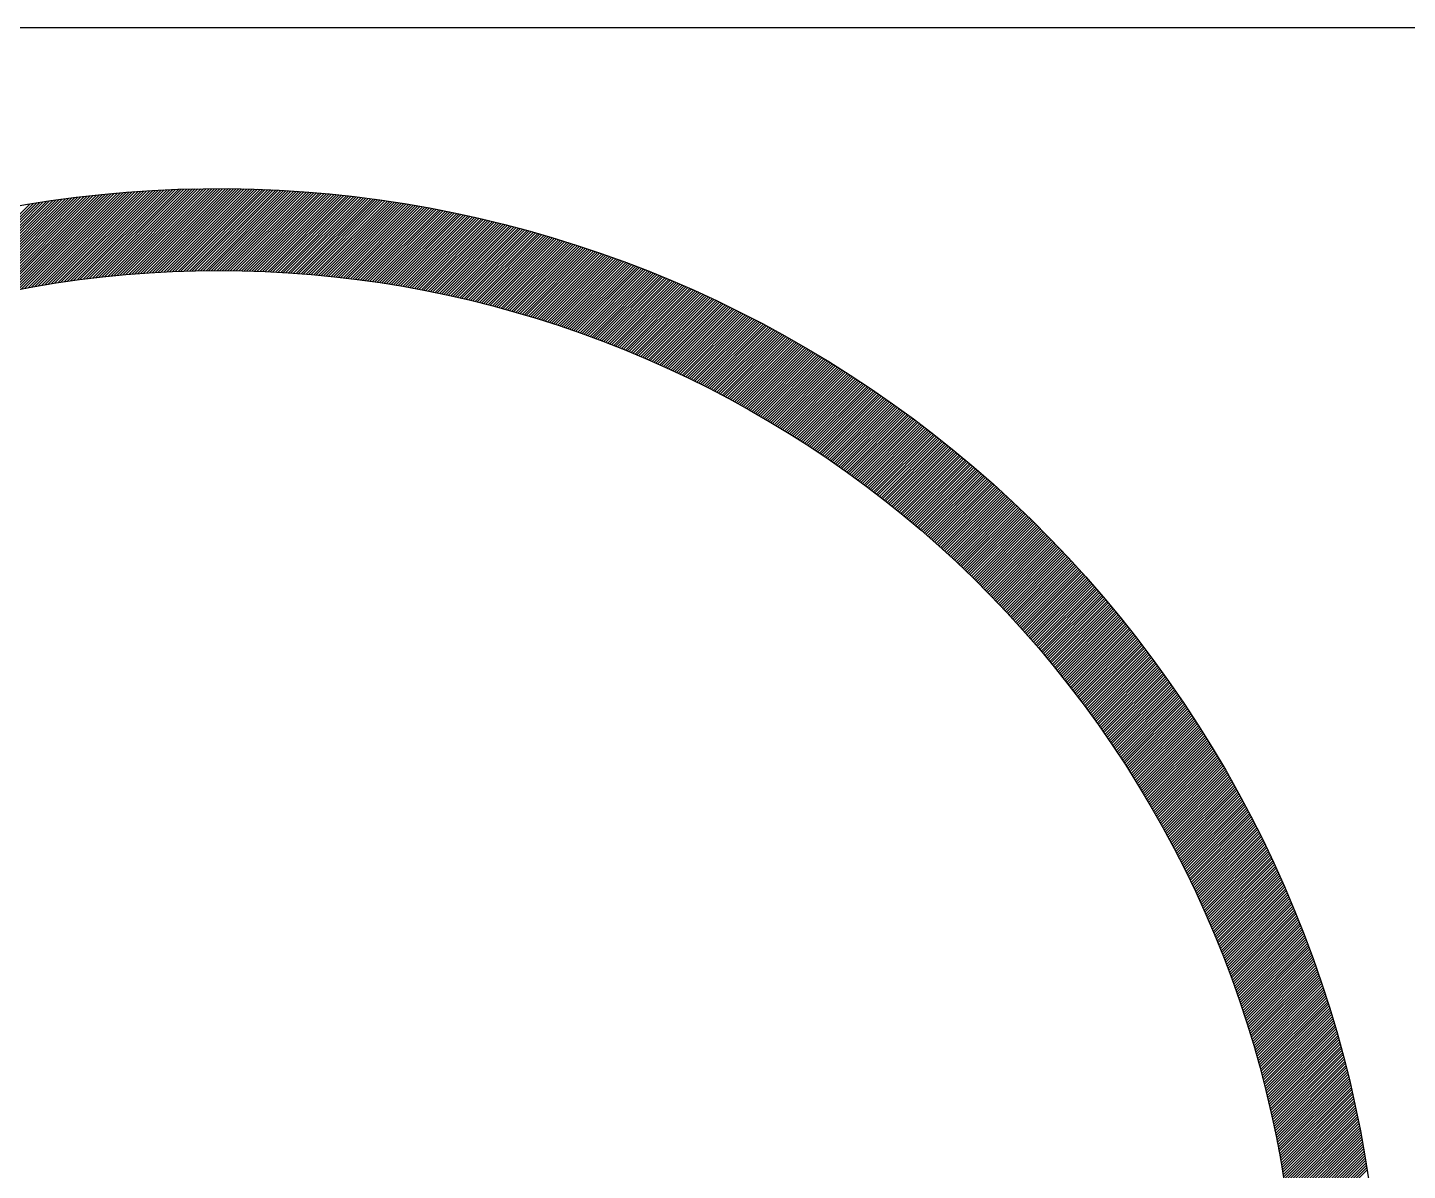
# Model space of a CAD drawing. Header units: inches. Extents: x 112 to 4169, y -2569 to 841.
# Drawn here: x 4139.85 to 4153.93, y 123.99 to 135.65 of the extents above; entities that cross this region are included whole.
import ezdxf

# ---------------------------------------------------------------- set-up
doc = ezdxf.new("R2010")
doc.units = ezdxf.units.IN
doc.header["$MEASUREMENT"] = 0
doc.layers.add('ONDOCS', color=7, linetype='Continuous', lineweight=0)
doc.layers.add('TEG BORDER', color=7, linetype='Continuous')

# ---------------------------------------------------------------- blocks, each defined once
blk = doc.blocks.new('240 BORDER A2')
at = {"layer": 'ONDOCS', "color": 7, "linetype": 'Continuous', "lineweight": -3, "ltscale": 100}
for p, q in [((579.1311, 59.6808), (579.6057, 60.1554)), ((579.1476, 59.6832), (579.6207, 60.1562)), ((579.1641, 59.6855), (579.6356, 60.157)), ((579.1805, 59.6877), (579.6504, 60.1577)), ((579.1969, 59.69), (579.6652, 60.1583)), ((579.2131, 59.6921), (579.68, 60.159)), ((579.2294, 59.6942), (579.6948, 60.1596)), ((579.2456, 59.6962), (579.7095, 60.1601)), ((579.2617, 59.6982), (579.7241, 60.1607)), ((579.2778, 59.7002), (579.7387, 60.1611)), ((579.2938, 59.702), (579.7533, 60.1616)), ((579.3097, 59.7039), (579.7679, 60.162)), ((579.3257, 59.7056), (579.7824, 60.1624)), ((579.3415, 59.7073), (579.7969, 60.1627)), ((579.3573, 59.709), (579.8113, 60.163)), ((579.3731, 59.7106), (579.8258, 60.1633)), ((579.3888, 59.7122), (579.8401, 60.1635)), ((579.4045, 59.7137), (579.8545, 60.1637)), ((579.4201, 59.7152), (579.8688, 60.1639)), ((579.4356, 59.7166), (579.8831, 60.164)), ((579.4512, 59.718), (579.8973, 60.1641)), ((579.4666, 59.7193), (579.9115, 60.1642)), ((579.4821, 59.7206), (579.9257, 60.1642)), ((579.4974, 59.7218), (579.9398, 60.1642)), ((579.5128, 59.723), (579.9539, 60.1642)), ((579.528, 59.7242), (579.968, 60.1641)), ((579.5433, 59.7253), (579.982, 60.164)), ((579.5585, 59.7263), (579.9961, 60.1639)), ((579.5736, 59.7273), (580.01, 60.1637)), ((579.5887, 59.7283), (580.024, 60.1635)), ((579.6038, 59.7292), (580.0379, 60.1633)), ((579.6188, 59.7301), (580.0518, 60.163)), ((579.6338, 59.7309), (580.0656, 60.1627)), ((579.6487, 59.7317), (580.0794, 60.1624)), ((579.6636, 59.7324), (580.0932, 60.1621)), ((579.6785, 59.7331), (580.107, 60.1617)), ((579.6933, 59.7338), (580.1207, 60.1613)), ((579.708, 59.7344), (580.1344, 60.1608)), ((579.7227, 59.735), (580.1481, 60.1604)), ((579.7374, 59.7356), (580.1617, 60.1599)), ((579.7521, 59.7361), (580.1753, 60.1593)), ((579.7667, 59.7365), (580.1889, 60.1588)), ((579.7813, 59.737), (580.2025, 60.1582)), ((579.7958, 59.7373), (580.216, 60.1575)), ((579.8103, 59.7377), (580.2295, 60.1569)), ((579.8247, 59.738), (580.2429, 60.1562)), ((579.8391, 59.7383), (580.2564, 60.1555)), ((578.3921, 59.5216), (578.9552, 60.0847)), ((578.4119, 59.5272), (578.9721, 60.0874)), ((578.4316, 59.5328), (578.9889, 60.0901)), ((578.4511, 59.5382), (579.0057, 60.0928)), ((578.4706, 59.5435), (579.0224, 60.0953)), ((578.49, 59.5488), (579.0391, 60.0978)), ((578.5092, 59.5539), (579.0557, 60.1003)), ((578.5284, 59.5589), (579.0722, 60.1027)), ((578.5475, 59.5638), (579.0887, 60.105)), ((578.5664, 59.5687), (579.1051, 60.1073)), ((578.5853, 59.5734), (579.1215, 60.1096)), ((578.6041, 59.578), (579.1378, 60.1118)), ((578.6228, 59.5826), (579.1541, 60.1139)), ((578.6414, 59.587), (579.1704, 60.116)), ((578.6599, 59.5914), (579.1865, 60.118)), ((578.6783, 59.5957), (579.2027, 60.12)), ((578.6967, 59.5999), (579.2187, 60.122)), ((578.715, 59.604), (579.2348, 60.1238)), ((578.7331, 59.6081), (579.2507, 60.1257)), ((578.7512, 59.612), (579.2667, 60.1275)), ((578.7693, 59.6159), (579.2825, 60.1292)), ((578.7872, 59.6197), (579.2984, 60.1309)), ((578.8051, 59.6234), (579.3142, 60.1325)), ((578.8228, 59.6271), (579.3299, 60.1341)), ((578.8406, 59.6306), (579.3456, 60.1357)), ((578.8582, 59.6341), (579.3613, 60.1372)), ((578.8758, 59.6376), (579.3769, 60.1387)), ((578.8932, 59.6409), (579.3924, 60.1401)), ((578.9107, 59.6442), (579.4079, 60.1414)), ((578.928, 59.6474), (579.4234, 60.1428)), ((578.9453, 59.6505), (579.4388, 60.1441)), ((578.9625, 59.6536), (579.4542, 60.1453)), ((578.9797, 59.6566), (579.4695, 60.1465)), ((578.9967, 59.6596), (579.4848, 60.1477)), ((579.0138, 59.6624), (579.5001, 60.1488)), ((579.0307, 59.6652), (579.5153, 60.1498)), ((579.0476, 59.668), (579.5305, 60.1509)), ((579.0644, 59.6707), (579.5456, 60.1519)), ((579.0812, 59.6733), (579.5607, 60.1528)), ((579.0979, 59.6758), (579.5758, 60.1537)), ((579.1145, 59.6783), (579.5908, 60.1546)), ((579.8535, 59.7385), (580.2698, 60.1548)), ((579.8678, 59.7387), (580.2832, 60.154)), ((579.8821, 59.7388), (580.2965, 60.1532)), ((579.8964, 59.739), (580.3098, 60.1524)), ((579.9106, 59.7391), (580.3231, 60.1515)), ((579.9248, 59.7391), (580.3364, 60.1507)), ((579.939, 59.7391), (580.3496, 60.1498)), ((579.9531, 59.7391), (580.3628, 60.1488)), ((579.9672, 59.739), (580.376, 60.1479)), ((579.9812, 59.7389), (580.3892, 60.1469)), ((579.9952, 59.7388), (580.4023, 60.1459)), ((580.0092, 59.7386), (580.4154, 60.1448)), ((580.0232, 59.7384), (580.4285, 60.1438)), ((580.0371, 59.7382), (580.4415, 60.1427)), ((580.051, 59.7379), (580.4546, 60.1416)), ((580.0648, 59.7377), (580.4676, 60.1404)), ((580.0786, 59.7373), (580.4805, 60.1392)), ((580.0924, 59.737), (580.4935, 60.1381)), ((580.1061, 59.7366), (580.5064, 60.1368)), ((580.1198, 59.7361), (580.5193, 60.1356)), ((580.1335, 59.7357), (580.5322, 60.1343)), ((580.1472, 59.7352), (580.545, 60.133)), ((580.1608, 59.7346), (580.5578, 60.1317)), ((580.1744, 59.7341), (580.5706, 60.1303)), ((580.1879, 59.7335), (580.5834, 60.129)), ((580.2014, 59.7329), (580.5961, 60.1276)), ((580.2149, 59.7322), (580.6089, 60.1262)), ((580.2284, 59.7315), (580.6216, 60.1247)), ((580.2418, 59.7308), (580.6342, 60.1232)), ((580.2552, 59.73), (580.6469, 60.1217)), ((580.2685, 59.7293), (580.6595, 60.1202)), ((580.2819, 59.7285), (580.6721, 60.1187)), ((580.2952, 59.7276), (580.6847, 60.1171)), ((580.3085, 59.7268), (580.6972, 60.1155)), ((580.3217, 59.7259), (580.7097, 60.1139)), ((580.3349, 59.7249), (580.7223, 60.1123)), ((580.3481, 59.724), (580.7347, 60.1106)), ((580.3613, 59.723), (580.7472, 60.1089)), ((580.3744, 59.722), (580.7596, 60.1072)), ((580.3875, 59.7209), (580.772, 60.1055)), ((580.4006, 59.7199), (580.7844, 60.1037)), ((580.4136, 59.7188), (580.7968, 60.102)), ((580.4266, 59.7176), (580.8091, 60.1002)), ((580.4396, 59.7165), (580.8215, 60.0983)), ((580.4526, 59.7153), (580.8337, 60.0965)), ((580.4655, 59.7141), (580.846, 60.0946)), ((580.4784, 59.7128), (580.8583, 60.0927)), ((580.4913, 59.7116), (580.8705, 60.0908)), ((580.5041, 59.7103), (580.8827, 60.0889)), ((580.5169, 59.709), (580.8949, 60.0869)), ((580.5297, 59.7076), (580.9071, 60.0849)), ((580.5425, 59.7062), (580.9192, 60.0829)), ((580.5552, 59.7048), (580.9313, 60.0809)), ((580.5679, 59.7034), (580.9434, 60.0789)), ((580.5806, 59.7019), (580.9555, 60.0768)), ((580.5933, 59.7005), (580.9676, 60.0747)), ((580.6059, 59.699), (580.9796, 60.0726)), ((580.6185, 59.6974), (580.9916, 60.0705)), ((580.6311, 59.6959), (581.0036, 60.0683)), ((580.6437, 59.6943), (581.0156, 60.0662)), ((580.6562, 59.6927), (581.0275, 60.064)), ((580.6687, 59.691), (581.0394, 60.0618)), ((580.6812, 59.6894), (581.0513, 60.0595)), ((580.6936, 59.6877), (581.0632, 60.0573)), ((580.7061, 59.686), (581.0751, 60.055)), ((580.7185, 59.6842), (581.0869, 60.0527)), ((580.7309, 59.6825), (581.0988, 60.0504)), ((580.7432, 59.6807), (581.1106, 60.048)), ((580.7556, 59.6789), (581.1224, 60.0457)), ((580.7679, 59.677), (581.1341, 60.0433)), ((580.7801, 59.6752), (581.1459, 60.0409)), ((580.7924, 59.6733), (581.1576, 60.0385)), ((580.8046, 59.6714), (581.1693, 60.036)), ((580.8168, 59.6695), (581.181, 60.0336)), ((580.829, 59.6675), (581.1926, 60.0311)), ((580.8412, 59.6655), (581.2043, 60.0286)), ((580.8533, 59.6635), (581.2159, 60.0261)), ((580.8655, 59.6615), (581.2275, 60.0236)), ((580.8775, 59.6594), (581.2391, 60.021)), ((580.8896, 59.6574), (581.2507, 60.0184)), ((580.9017, 59.6553), (581.2622, 60.0158)), ((580.9137, 59.6532), (581.2737, 60.0132)), ((580.9257, 59.651), (581.2852, 60.0106)), ((580.9377, 59.6489), (581.2967, 60.0079)), ((580.9496, 59.6467), (581.3082, 60.0052)), ((580.9615, 59.6445), (581.3196, 60.0026)), ((580.9735, 59.6422), (581.3311, 59.9998)), ((580.9853, 59.64), (581.3425, 59.9971)), ((580.9972, 59.6377), (581.3539, 59.9944)), ((581.0091, 59.6354), (581.3653, 59.9916)), ((581.0209, 59.6331), (581.3766, 59.9888)), ((581.0327, 59.6307), (581.3879, 59.986)), ((581.0444, 59.6284), (581.3993, 59.9832)), ((581.0562, 59.626), (581.4106, 59.9803)), ((581.0679, 59.6236), (581.4218, 59.9775)), ((581.0796, 59.6211), (581.4331, 59.9746)), ((581.0913, 59.6187), (581.4444, 59.9717)), ((581.103, 59.6162), (581.4556, 59.9688)), ((581.1146, 59.6137), (581.4668, 59.9658)), ((581.1263, 59.6112), (581.478, 59.9629)), ((581.1379, 59.6087), (581.4891, 59.9599)), ((581.1495, 59.6061), (581.5003, 59.9569)), ((581.161, 59.6035), (581.5114, 59.9539)), ((581.1726, 59.6009), (581.5225, 59.9509)), ((581.1841, 59.5983), (581.5336, 59.9479)), ((581.1956, 59.5956), (581.5447, 59.9448)), ((581.2071, 59.593), (581.5558, 59.9417)), ((581.2185, 59.5903), (581.5668, 59.9386)), ((581.23, 59.5876), (581.5779, 59.9355)), ((581.2414, 59.5849), (581.5889, 59.9324)), ((581.2528, 59.5821), (581.5999, 59.9292)), ((581.2641, 59.5794), (581.6108, 59.9261)), ((581.2755, 59.5766), (581.6218, 59.9229)), ((581.2868, 59.5738), (581.6327, 59.9197)), ((581.2982, 59.5709), (581.6437, 59.9165)), ((581.3094, 59.5681), (581.6546, 59.9132)), ((581.3207, 59.5652), (581.6655, 59.91)), ((581.332, 59.5623), (581.6763, 59.9067)), ((581.3432, 59.5594), (581.6872, 59.9034)), ((581.3544, 59.5565), (581.698, 59.9001)), ((581.3656, 59.5536), (581.7088, 59.8968)), ((581.3768, 59.5506), (581.7197, 59.8934)), ((581.388, 59.5476), (581.7304, 59.8901)), ((581.3991, 59.5446), (581.7412, 59.8867)), ((581.4102, 59.5416), (581.752, 59.8833)), ((581.4213, 59.5385), (581.7627, 59.8799)), ((581.4324, 59.5355), (581.7734, 59.8765)), ((581.4435, 59.5324), (581.7841, 59.8731)), ((581.4545, 59.5293), (581.7948, 59.8696)), ((581.4655, 59.5262), (581.8055, 59.8661)), ((581.4765, 59.523), (581.8161, 59.8626)), ((581.4875, 59.5199), (581.8268, 59.8591)), ((581.4985, 59.5167), (581.8374, 59.8556)), ((581.5094, 59.5135), (581.848, 59.8521)), ((581.5204, 59.5103), (581.8586, 59.8485)), ((581.5313, 59.5071), (581.8691, 59.8449)), ((581.5422, 59.5038), (581.8797, 59.8414)), ((581.553, 59.5005), (581.8902, 59.8378)), ((581.5639, 59.4973), (581.9008, 59.8341)), ((581.5747, 59.4939), (581.9113, 59.8305)), ((581.5855, 59.4906), (581.9218, 59.8268)), ((581.5963, 59.4873), (581.9322, 59.8232)), ((581.6071, 59.4839), (581.9427, 59.8195)), ((581.6179, 59.4805), (581.9531, 59.8158)), ((581.6286, 59.4771), (581.9636, 59.8121)), ((581.6393, 59.4737), (581.974, 59.8084)), ((581.6501, 59.4703), (581.9844, 59.8046)), ((581.6607, 59.4668), (581.9947, 59.8008)), ((581.6714, 59.4634), (582.0051, 59.7971)), ((581.6821, 59.4599), (582.0155, 59.7933)), ((581.6927, 59.4564), (582.0258, 59.7895)), ((581.7033, 59.4529), (582.0361, 59.7856)), ((581.7139, 59.4493), (582.0464, 59.7818)), ((581.7245, 59.4458), (582.0567, 59.7779)), ((581.7351, 59.4422), (582.067, 59.7741)), ((581.7456, 59.4386), (582.0772, 59.7702)), ((581.7562, 59.435), (582.0875, 59.7663)), ((581.7667, 59.4314), (582.0977, 59.7624)), ((581.7772, 59.4277), (582.1079, 59.7584)), ((581.7877, 59.424), (582.1181, 59.7545)), ((581.7981, 59.4204), (582.1283, 59.7505)), ((581.8086, 59.4167), (582.1384, 59.7465)), ((581.819, 59.413), (582.1486, 59.7425)), ((581.8294, 59.4092), (582.1587, 59.7385)), ((581.8398, 59.4055), (582.1688, 59.7345)), ((581.8502, 59.4017), (582.1789, 59.7305)), ((581.8605, 59.3979), (582.189, 59.7264)), ((581.8709, 59.3941), (582.1991, 59.7223)), ((581.8812, 59.3903), (582.2091, 59.7182)), ((581.8915, 59.3865), (582.2192, 59.7141)), ((581.9018, 59.3826), (582.2292, 59.71)), ((581.9121, 59.3788), (582.2392, 59.7059)), ((581.9223, 59.3749), (582.2492, 59.7017)), ((581.9326, 59.371), (582.2592, 59.6976)), ((581.9428, 59.3671), (582.2692, 59.6934)), ((581.953, 59.3631), (582.2791, 59.6892)), ((581.9632, 59.3592), (582.289, 59.685)), ((581.9734, 59.3552), (582.299, 59.6808)), ((581.9835, 59.3512), (582.3089, 59.6766)), ((581.9937, 59.3472), (582.3188, 59.6723)), ((582.0038, 59.3432), (582.3287, 59.6681)), ((582.0139, 59.3392), (582.3385, 59.6638)), ((582.024, 59.3351), (582.3484, 59.6595)), ((582.0341, 59.3311), (582.3582, 59.6552)), ((582.0442, 59.327), (582.368, 59.6509)), ((582.0542, 59.3229), (582.3778, 59.6465)), ((582.0642, 59.3188), (582.3876, 59.6422)), ((582.0742, 59.3146), (582.3974, 59.6378)), ((582.0842, 59.3105), (582.4072, 59.6334)), ((582.0942, 59.3063), (582.4169, 59.629)), ((582.1042, 59.3022), (582.4266, 59.6246)), ((582.1141, 59.298), (582.4364, 59.6202)), ((582.1241, 59.2938), (582.4461, 59.6158)), ((582.134, 59.2895), (582.4558, 59.6113)), ((582.1439, 59.2853), (582.4654, 59.6069)), ((582.1538, 59.281), (582.4751, 59.6024)), ((582.1636, 59.2768), (582.4848, 59.5979)), ((582.1735, 59.2725), (582.4944, 59.5934)), ((582.1833, 59.2682), (582.504, 59.5889)), ((582.1932, 59.2639), (582.5136, 59.5843)), ((582.203, 59.2595), (582.5232, 59.5798)), ((582.2128, 59.2552), (582.5328, 59.5752)), ((582.2225, 59.2508), (582.5424, 59.5706)), ((582.2323, 59.2464), (582.5519, 59.566)), ((582.242, 59.242), (582.5614, 59.5614)), ((582.2518, 59.2376), (582.571, 59.5568)), ((582.2615, 59.2332), (582.5805, 59.5522)), ((582.2712, 59.2287), (582.59, 59.5475)), ((582.2809, 59.2243), (582.5995, 59.5429)), ((582.2905, 59.2198), (582.6089, 59.5382)), ((582.3002, 59.2153), (582.6184, 59.5335)), ((582.3098, 59.2108), (582.6278, 59.5288)), ((582.3195, 59.2063), (582.6372, 59.5241)), ((582.3291, 59.2018), (582.6467, 59.5194)), ((582.3387, 59.1972), (582.6561, 59.5146)), ((582.3482, 59.1927), (582.6654, 59.5099)), ((582.3578, 59.1881), (582.6748, 59.5051)), ((582.3673, 59.1835), (582.6842, 59.5003)), ((582.3769, 59.1789), (582.6935, 59.4955)), ((582.3864, 59.1742), (582.7028, 59.4907)), ((582.3959, 59.1696), (582.7122, 59.4859)), ((582.4054, 59.165), (582.7215, 59.481)), ((582.4149, 59.1603), (582.7308, 59.4762)), ((582.4243, 59.1556), (582.74, 59.4713)), ((582.4338, 59.1509), (582.7493, 59.4665)), ((582.4432, 59.1462), (582.7586, 59.4616)), ((582.4526, 59.1415), (582.7678, 59.4567)), ((582.462, 59.1367), (582.777, 59.4517)), ((582.4714, 59.132), (582.7862, 59.4468)), ((582.4807, 59.1272), (582.7954, 59.4419)), ((582.4901, 59.1224), (582.8046, 59.4369)), ((582.4994, 59.1176), (582.8138, 59.4319)), ((582.5088, 59.1128), (582.8229, 59.4269)), ((582.5181, 59.1079), (582.8321, 59.4219)), ((582.5274, 59.1031), (582.8412, 59.4169)), ((582.5367, 59.0982), (582.8503, 59.4119)), ((582.5459, 59.0934), (582.8594, 59.4069)), ((582.5552, 59.0885), (582.8685, 59.4018)), ((582.5644, 59.0836), (582.8776, 59.3968)), ((582.5736, 59.0786), (582.8867, 59.3917)), ((582.5828, 59.0737), (582.8957, 59.3866)), ((582.592, 59.0688), (582.9048, 59.3815)), ((582.6012, 59.0638), (582.9138, 59.3764)), ((582.6104, 59.0588), (582.9228, 59.3712)), ((582.6195, 59.0538), (582.9318, 59.3661)), ((582.6287, 59.0488), (582.9408, 59.3609)), ((582.6378, 59.0438), (582.9497, 59.3558)), ((582.6469, 59.0388), (582.9587, 59.3506)), ((582.656, 59.0337), (582.9677, 59.3454)), ((582.6651, 59.0287), (582.9766, 59.3402)), ((582.6741, 59.0236), (582.9855, 59.335)), ((582.6832, 59.0185), (582.9944, 59.3297)), ((582.6922, 59.0134), (583.0033, 59.3245)), ((582.7013, 59.0083), (583.0122, 59.3192)), ((582.7103, 59.0031), (583.0211, 59.314)), ((582.7193, 58.998), (583.0299, 59.3087)), ((582.7282, 58.9928), (583.0388, 59.3034)), ((582.7372, 58.9877), (583.0476, 59.2981)), ((582.7462, 58.9825), (583.0564, 59.2927)), ((582.7551, 58.9773), (583.0652, 59.2874)), ((582.764, 58.9721), (583.074, 59.282)), ((582.7729, 58.9668), (583.0828, 59.2767)), ((582.7818, 58.9616), (583.0916, 59.2713)), ((582.7907, 58.9563), (583.1003, 59.2659)), ((582.7996, 58.9511), (583.1091, 59.2605)), ((582.8084, 58.9458), (583.1178, 59.2551)), ((582.8173, 58.9405), (583.1265, 59.2497)), ((582.8261, 58.9351), (583.1352, 59.2442)), ((582.8349, 58.9298), (583.1439, 59.2388)), ((582.8437, 58.9245), (583.1526, 59.2333)), ((582.8525, 58.9191), (583.1612, 59.2279)), ((582.8613, 58.9138), (583.1699, 59.2224)), ((582.87, 58.9084), (583.1785, 59.2169)), ((582.8788, 58.903), (583.1872, 59.2113)), ((582.8875, 58.8976), (583.1958, 59.2058)), ((582.8962, 58.8921), (583.2044, 59.2003)), ((582.9049, 58.8867), (583.213, 59.1947)), ((582.9136, 58.8813), (583.2215, 59.1892)), ((582.9223, 58.8758), (583.2301, 59.1836)), ((582.931, 58.8703), (583.2387, 59.178)), ((582.9396, 58.8648), (583.2472, 59.1724)), ((582.9483, 58.8593), (583.2557, 59.1668)), ((582.9569, 58.8538), (583.2642, 59.1612)), ((582.9655, 58.8483), (583.2728, 59.1555)), ((582.9741, 58.8427), (583.2812, 59.1499)), ((582.9827, 58.8371), (583.2897, 59.1442)), ((582.9912, 58.8316), (583.2982, 59.1385)), ((582.9998, 58.826), (583.3066, 59.1328)), ((583.0083, 58.8204), (583.3151, 59.1271)), ((583.0169, 58.8148), (583.3235, 59.1214)), ((583.0254, 58.8091), (583.3319, 59.1157)), ((583.0339, 58.8035), (583.3403, 59.11)), ((583.0424, 58.7979), (583.3487, 59.1042)), ((583.0508, 58.7922), (583.3571, 59.0984)), ((583.0593, 58.7865), (583.3655, 59.0927)), ((583.0677, 58.7808), (583.3738, 59.0869)), ((583.0762, 58.7751), (583.3822, 59.0811)), ((583.0846, 58.7694), (583.3905, 59.0753)), ((583.093, 58.7636), (583.3988, 59.0694)), ((583.1014, 58.7579), (583.4071, 59.0636)), ((583.1098, 58.7521), (583.4154, 59.0578)), ((583.1182, 58.7464), (583.4237, 59.0519)), ((583.1265, 58.7406), (583.432, 59.046)), ((583.1349, 58.7348), (583.4402, 59.0401)), ((583.1432, 58.729), (583.4485, 59.0342)), ((583.1515, 58.7231), (583.4567, 59.0283)), ((583.1598, 58.7173), (583.4649, 59.0224)), ((583.1681, 58.7114), (583.4731, 59.0165)), ((583.1764, 58.7056), (583.4813, 59.0105)), ((583.1846, 58.6997), (583.4895, 59.0046)), ((583.1929, 58.6938), (583.4977, 58.9986)), ((583.2011, 58.6879), (583.5058, 58.9926)), ((583.2093, 58.682), (583.514, 58.9866)), ((583.2175, 58.676), (583.5221, 58.9806)), ((583.2257, 58.6701), (583.5302, 58.9746)), ((583.2339, 58.6641), (583.5383, 58.9686)), ((583.2421, 58.6582), (583.5464, 58.9625)), ((583.2502, 58.6522), (583.5545, 58.9565)), ((583.2584, 58.6462), (583.5626, 58.9504)), ((583.2665, 58.6402), (583.5707, 58.9443)), ((583.2746, 58.6341), (583.5787, 58.9382)), ((583.2827, 58.6281), (583.5868, 58.9321)), ((583.2908, 58.622), (583.5948, 58.926)), ((583.2989, 58.616), (583.6028, 58.9199)), ((583.307, 58.6099), (583.6108, 58.9137)), ((583.315, 58.6038), (583.6188, 58.9076)), ((583.3231, 58.5977), (583.6268, 58.9014)), ((583.3311, 58.5916), (583.6347, 58.8952)), ((583.3391, 58.5855), (583.6427, 58.8891)), ((583.3471, 58.5793), (583.6506, 58.8829)), ((583.3551, 58.5732), (583.6586, 58.8766)), ((583.3631, 58.567), (583.6665, 58.8704)), ((583.371, 58.5608), (583.6744, 58.8642)), ((583.379, 58.5546), (583.6823, 58.8579)), ((583.3869, 58.5484), (583.6902, 58.8517)), ((583.3948, 58.5422), (583.698, 58.8454)), ((583.4027, 58.536), (583.7059, 58.8391)), ((583.4106, 58.5297), (583.7137, 58.8328)), ((583.4185, 58.5235), (583.7216, 58.8265)), ((583.4264, 58.5172), (583.7294, 58.8202)), ((583.4343, 58.5109), (583.7372, 58.8139)), ((583.4421, 58.5046), (583.745, 58.8075)), ((583.4499, 58.4983), (583.7528, 58.8012)), ((583.4577, 58.492), (583.7606, 58.7948)), ((583.4656, 58.4856), (583.7683, 58.7884)), ((583.4734, 58.4793), (583.7761, 58.782)), ((583.4811, 58.4729), (583.7838, 58.7756)), ((583.4889, 58.4666), (583.7915, 58.7692)), ((583.4967, 58.4602), (583.7993, 58.7628)), ((583.5044, 58.4538), (583.807, 58.7563)), ((583.5121, 58.4474), (583.8147, 58.7499)), ((583.5198, 58.4409), (583.8223, 58.7434)), ((583.5275, 58.4345), (583.83, 58.737)), ((583.5352, 58.4281), (583.8377, 58.7305)), ((583.5429, 58.4216), (583.8453, 58.724)), ((583.5506, 58.4151), (583.8529, 58.7175)), ((583.5582, 58.4086), (583.8606, 58.7109)), ((583.5659, 58.4021), (583.8682, 58.7044)), ((583.5735, 58.3956), (583.8758, 58.6979)), ((583.5811, 58.3891), (583.8833, 58.6913)), ((583.5887, 58.3825), (583.8909, 58.6847)), ((583.5963, 58.376), (583.8985, 58.6782)), ((583.6039, 58.3694), (583.906, 58.6716)), ((583.6115, 58.3628), (583.9136, 58.665)), ((583.619, 58.3563), (583.9211, 58.6584)), ((583.6265, 58.3496), (583.9286, 58.6517)), ((583.6341, 58.343), (583.9361, 58.6451)), ((583.6416, 58.3364), (583.9436, 58.6384)), ((583.6491, 58.3298), (583.9511, 58.6318)), ((583.6566, 58.3231), (583.9586, 58.6251)), ((583.664, 58.3164), (583.966, 58.6184)), ((583.6715, 58.3098), (583.9735, 58.6117)), ((583.679, 58.3031), (583.9809, 58.605)), ((583.6864, 58.2964), (583.9883, 58.5983)), ((583.6938, 58.2896), (583.9957, 58.5915)), ((583.7012, 58.2829), (584.0031, 58.5848)), ((583.7086, 58.2762), (584.0105, 58.578)), ((583.716, 58.2694), (584.0179, 58.5713)), ((583.7234, 58.2626), (584.0252, 58.5645)), ((583.7307, 58.2559), (584.0326, 58.5577)), ((583.7381, 58.2491), (584.0399, 58.5509)), ((583.7454, 58.2423), (584.0473, 58.5441)), ((583.7527, 58.2354), (584.0546, 58.5373)), ((583.7601, 58.2286), (584.0619, 58.5304)), ((583.7674, 58.2218), (584.0692, 58.5236)), ((583.7746, 58.2149), (584.0764, 58.5167)), ((583.7819, 58.208), (584.0837, 58.5098)), ((583.7892, 58.2012), (584.091, 58.5029)), ((583.7964, 58.1943), (584.0982, 58.496)), ((583.8037, 58.1874), (584.1054, 58.4891)), ((583.8109, 58.1804), (584.1127, 58.4822)), ((583.8181, 58.1735), (584.1199, 58.4753)), ((583.8253, 58.1666), (584.1271, 58.4683)), ((583.8325, 58.1596), (584.1343, 58.4614)), ((583.8396, 58.1526), (584.1414, 58.4544)), ((583.8468, 58.1456), (584.1486, 58.4474)), ((583.8539, 58.1386), (584.1557, 58.4404)), ((583.8611, 58.1316), (584.1629, 58.4334)), ((583.8682, 58.1246), (584.17, 58.4264)), ((583.8753, 58.1176), (584.1771, 58.4194)), ((583.8824, 58.1105), (584.1842, 58.4124)), ((583.8895, 58.1035), (584.1913, 58.4053)), ((583.8965, 58.0964), (584.1984, 58.3983)), ((583.9036, 58.0893), (584.2055, 58.3912)), ((583.9106, 58.0822), (584.2125, 58.3841)), ((583.9177, 58.0751), (584.2196, 58.377)), ((583.9247, 58.068), (584.2266, 58.3699)), ((583.9317, 58.0608), (584.2336, 58.3628)), ((583.9387, 58.0537), (584.2406, 58.3556)), ((583.9457, 58.0465), (584.2476, 58.3485)), ((583.9526, 58.0394), (584.2546, 58.3413)), ((583.9596, 58.0322), (584.2616, 58.3342)), ((583.9665, 58.025), (584.2686, 58.327)), ((583.9735, 58.0178), (584.2755, 58.3198)), ((583.9804, 58.0105), (584.2825, 58.3126)), ((583.9873, 58.0033), (584.2894, 58.3054)), ((583.9942, 57.9961), (584.2963, 58.2982)), ((584.0011, 57.9888), (584.3032, 58.2909)), ((584.0079, 57.9815), (584.3101, 58.2837)), ((584.0148, 57.9742), (584.317, 58.2764)), ((584.0216, 57.9669), (584.3238, 58.2691)), ((584.0285, 57.9596), (584.3307, 58.2619)), ((584.0353, 57.9523), (584.3376, 58.2546)), ((584.0421, 57.9449), (584.3444, 58.2473)), ((584.0489, 57.9376), (584.3512, 58.2399)), ((584.0557, 57.9302), (584.358, 58.2326)), ((584.0624, 57.9229), (584.3648, 58.2253)), ((584.0692, 57.9155), (584.3716, 58.2179)), ((584.0759, 57.9081), (584.3784, 58.2105)), ((584.0826, 57.9007), (584.3851, 58.2032)), ((584.0894, 57.8932), (584.3919, 58.1958)), ((584.0961, 57.8858), (584.3986, 58.1884)), ((584.1028, 57.8783), (584.4054, 58.181)), ((584.1094, 57.8709), (584.4121, 58.1735)), ((584.1161, 57.8634), (584.4188, 58.1661)), ((584.1227, 57.8559), (584.4255, 58.1586)), ((584.1294, 57.8484), (584.4322, 58.1512)), ((584.136, 57.8409), (584.4388, 58.1437)), ((584.1426, 57.8334), (584.4455, 58.1362)), ((584.1492, 57.8258), (584.4521, 58.1287)), ((584.1558, 57.8183), (584.4588, 58.1212)), ((584.1624, 57.8107), (584.4654, 58.1137)), ((584.1689, 57.8031), (584.472, 58.1062)), ((584.1755, 57.7955), (584.4786, 58.0986)), ((584.182, 57.7879), (584.4852, 58.0911)), ((584.1886, 57.7803), (584.4918, 58.0835)), ((584.1951, 57.7727), (584.4983, 58.0759)), ((584.2016, 57.765), (584.5049, 58.0683)), ((584.2081, 57.7574), (584.5114, 58.0607)), ((584.2145, 57.7497), (584.518, 58.0531)), ((584.221, 57.742), (584.5245, 58.0455)), ((584.2274, 57.7343), (584.531, 58.0379)), ((584.2339, 57.7266), (584.5375, 58.0302)), ((584.2403, 57.7189), (584.544, 58.0226)), ((584.2467, 57.7112), (584.5504, 58.0149)), ((584.2531, 57.7034), (584.5569, 58.0072)), ((584.2595, 57.6957), (584.5633, 57.9995)), ((584.2659, 57.6879), (584.5698, 57.9918)), ((584.2722, 57.6801), (584.5762, 57.9841)), ((584.2786, 57.6723), (584.5826, 57.9763)), ((584.2849, 57.6645), (584.589, 57.9686)), ((584.2912, 57.6567), (584.5954, 57.9608)), ((584.2975, 57.6488), (584.6017, 57.9531)), ((584.3038, 57.641), (584.6081, 57.9453)), ((584.3101, 57.6331), (584.6145, 57.9375)), ((584.3164, 57.6253), (584.6208, 57.9297)), ((584.3226, 57.6174), (584.6271, 57.9219)), ((584.3289, 57.6095), (584.6334, 57.9141)), ((584.3351, 57.6016), (584.6397, 57.9062)), ((584.3413, 57.5936), (584.646, 57.8984)), ((584.3475, 57.5857), (584.6523, 57.8905)), ((584.3537, 57.5777), (584.6586, 57.8826)), ((584.3599, 57.5698), (584.6648, 57.8747)), ((584.366, 57.5618), (584.6711, 57.8668)), ((584.3722, 57.5538), (584.6773, 57.8589)), ((584.3783, 57.5458), (584.6835, 57.851)), ((584.3845, 57.5378), (584.6897, 57.8431)), ((584.3906, 57.5298), (584.6959, 57.8351)), ((584.3967, 57.5217), (584.7021, 57.8272)), ((584.4028, 57.5137), (584.7083, 57.8192)), ((584.4088, 57.5056), (584.7144, 57.8112)), ((584.4149, 57.4975), (584.7206, 57.8032)), ((584.4209, 57.4894), (584.7267, 57.7952)), ((584.427, 57.4813), (584.7329, 57.7872)), ((584.433, 57.4732), (584.739, 57.7792)), ((584.439, 57.4651), (584.7451, 57.7711)), ((584.445, 57.4569), (584.7512, 57.7631)), ((584.451, 57.4488), (584.7572, 57.755)), ((584.457, 57.4406), (584.7633, 57.7469)), ((584.4629, 57.4324), (584.7693, 57.7388)), ((584.4689, 57.4242), (584.7754, 57.7307)), ((584.4748, 57.416), (584.7814, 57.7226)), ((584.4807, 57.4078), (584.7874, 57.7145)), ((584.4866, 57.3995), (584.7934, 57.7063)), ((584.4925, 57.3913), (584.7994, 57.6982)), ((584.4984, 57.383), (584.8054, 57.69)), ((584.5042, 57.3747), (584.8114, 57.6818)), ((584.5101, 57.3664), (584.8173, 57.6737)), ((584.5159, 57.3581), (584.8233, 57.6655)), ((584.5217, 57.3498), (584.8292, 57.6572)), ((584.5276, 57.3415), (584.8351, 57.649)), ((584.5334, 57.3331), (584.841, 57.6408)), ((584.5391, 57.3248), (584.8469, 57.6325)), ((584.5449, 57.3164), (584.8528, 57.6243)), ((584.5507, 57.308), (584.8586, 57.616)), ((584.5564, 57.2996), (584.8645, 57.6077)), ((584.5621, 57.2912), (584.8704, 57.5994)), ((584.5679, 57.2828), (584.8762, 57.5911)), ((584.5736, 57.2744), (584.882, 57.5828)), ((584.5793, 57.2659), (584.8878, 57.5745)), ((584.5849, 57.2574), (584.8936, 57.5661)), ((584.5906, 57.249), (584.8994, 57.5577)), ((584.5963, 57.2405), (584.9052, 57.5494)), ((584.6019, 57.232), (584.9109, 57.541)), ((584.6075, 57.2234), (584.9167, 57.5326)), ((584.6131, 57.2149), (584.9224, 57.5242)), ((584.6187, 57.2064), (584.9281, 57.5158)), ((584.6243, 57.1978), (584.9338, 57.5073)), ((584.6299, 57.1892), (584.9395, 57.4989)), ((584.6354, 57.1807), (584.9452, 57.4904)), ((584.641, 57.1721), (584.9509, 57.482)), ((584.6465, 57.1634), (584.9565, 57.4735)), ((584.652, 57.1548), (584.9622, 57.465)), ((584.6575, 57.1462), (584.9678, 57.4565)), ((584.663, 57.1375), (584.9734, 57.448)), ((584.6685, 57.1289), (584.9791, 57.4394)), ((584.674, 57.1202), (584.9846, 57.4309)), ((584.6794, 57.1115), (584.9902, 57.4223)), ((584.6848, 57.1028), (584.9958, 57.4137)), ((584.6903, 57.0941), (585.0014, 57.4052)), ((584.6957, 57.0853), (585.0069, 57.3966)), ((584.7011, 57.0766), (585.0124, 57.388)), ((584.7064, 57.0678), (585.018, 57.3793)), ((584.7118, 57.059), (585.0235, 57.3707)), ((584.7172, 57.0503), (585.029, 57.3621)), ((584.7225, 57.0414), (585.0345, 57.3534)), ((584.7278, 57.0326), (585.0399, 57.3447)), ((584.7331, 57.0238), (585.0454, 57.336)), ((584.7384, 57.015), (585.0508, 57.3274)), ((584.7437, 57.0061), (585.0563, 57.3186)), ((584.749, 56.9972), (585.0617, 57.3099)), ((584.7542, 56.9883), (585.0671, 57.3012)), ((584.7595, 56.9794), (585.0725, 57.2924)), ((584.7647, 56.9705), (585.0779, 57.2837)), ((584.7699, 56.9616), (585.0832, 57.2749)), ((584.7751, 56.9526), (585.0886, 57.2661)), ((584.7803, 56.9437), (585.0939, 57.2573)), ((584.7855, 56.9347), (585.0993, 57.2485)), ((584.7906, 56.9257), (585.1046, 57.2397)), ((584.7958, 56.9167), (585.1099, 57.2309)), ((584.8009, 56.9077), (585.1152, 57.222)), ((584.806, 56.8987), (585.1205, 57.2131)), ((584.8111, 56.8897), (585.1257, 57.2043)), ((584.8162, 56.8806), (585.131, 57.1954)), ((584.8213, 56.8715), (585.1362, 57.1865)), ((584.8263, 56.8625), (585.1415, 57.1776)), ((584.8314, 56.8534), (585.1467, 57.1686)), ((584.8364, 56.8442), (585.1519, 57.1597)), ((584.8414, 56.8351), (585.1571, 57.1508)), ((584.8464, 56.826), (585.1623, 57.1418)), ((584.8514, 56.8168), (585.1674, 57.1328)), ((584.8564, 56.8077), (585.1726, 57.1238)), ((584.8614, 56.7985), (585.1777, 57.1148)), ((584.8663, 56.7893), (585.1828, 57.1058)), ((584.8712, 56.7801), (585.1879, 57.0968)), ((584.8761, 56.7708), (585.193, 57.0877)), ((584.881, 56.7616), (585.1981, 57.0787)), ((584.8859, 56.7523), (585.2032, 57.0696)), ((584.8908, 56.7431), (585.2083, 57.0605)), ((584.8957, 56.7338), (585.2133, 57.0514)), ((584.9005, 56.7245), (585.2183, 57.0423)), ((584.9053, 56.7152), (585.2234, 57.0332)), ((584.9102, 56.7058), (585.2284, 57.0241)), ((584.9149, 56.6965), (585.2334, 57.0149)), ((584.9197, 56.6871), (585.2383, 57.0057)), ((584.9245, 56.6778), (585.2433, 56.9966)), ((584.9293, 56.6684), (585.2483, 56.9874)), ((584.934, 56.659), (585.2532, 56.9782)), ((584.9387, 56.6496), (585.2581, 56.969)), ((584.9434, 56.6401), (585.263, 56.9597)), ((584.9481, 56.6307), (585.2679, 56.9505)), ((584.9528, 56.6212), (585.2728, 56.9412)), ((584.9575, 56.6117), (585.2777, 56.932)), ((584.9621, 56.6023), (585.2826, 56.9227)), ((584.9668, 56.5927), (585.2874, 56.9134)), ((584.9714, 56.5832), (585.2922, 56.9041)), ((584.976, 56.5737), (585.2971, 56.8948)), ((584.9806, 56.5641), (585.3019, 56.8854)), ((584.9852, 56.5546), (585.3067, 56.8761)), ((584.9897, 56.545), (585.3114, 56.8667)), ((584.9943, 56.5354), (585.3162, 56.8573)), ((584.9988, 56.5258), (585.3209, 56.8479)), ((585.0033, 56.5162), (585.3257, 56.8385)), ((585.0078, 56.5065), (585.3304, 56.8291)), ((585.0123, 56.4969), (585.3351, 56.8197)), ((585.0168, 56.4872), (585.3398, 56.8102)), ((585.0212, 56.4775), (585.3445, 56.8008)), ((585.0257, 56.4678), (585.3492, 56.7913)), ((585.0301, 56.4581), (585.3538, 56.7818)), ((585.0345, 56.4483), (585.3585, 56.7723)), ((585.0389, 56.4386), (585.3631, 56.7628)), ((585.0433, 56.4288), (585.3677, 56.7533)), ((585.0476, 56.4191), (585.3723, 56.7437)), ((585.052, 56.4093), (585.3769, 56.7342)), ((585.0563, 56.3994), (585.3815, 56.7246)), ((585.0606, 56.3896), (585.386, 56.715)), ((585.0649, 56.3798), (585.3906, 56.7054)), ((585.0692, 56.3699), (585.3951, 56.6958)), ((585.0735, 56.36), (585.3996, 56.6862)), ((585.0777, 56.3502), (585.4041, 56.6765)), ((585.082, 56.3402), (585.4086, 56.6669)), ((585.0862, 56.3303), (585.4131, 56.6572)), ((585.0904, 56.3204), (585.4175, 56.6475)), ((585.0946, 56.3104), (585.422, 56.6378)), ((585.0988, 56.3005), (585.4264, 56.6281)), ((585.1029, 56.2905), (585.4308, 56.6184)), ((585.1071, 56.2805), (585.4352, 56.6087)), ((585.1112, 56.2705), (585.4396, 56.5989)), ((585.1153, 56.2604), (585.444, 56.5891)), ((585.1194, 56.2504), (585.4483, 56.5793)), ((585.1235, 56.2403), (585.4527, 56.5695)), ((585.1275, 56.2302), (585.457, 56.5597)), ((585.1316, 56.2201), (585.4613, 56.5499)), ((585.1356, 56.21), (585.4656, 56.5401)), ((585.1396, 56.1999), (585.4699, 56.5302)), ((585.1436, 56.1897), (585.4742, 56.5203)), ((585.1476, 56.1796), (585.4784, 56.5105)), ((585.1515, 56.1694), (585.4827, 56.5006)), ((585.1555, 56.1592), (585.4869, 56.4906)), ((585.1594, 56.149), (585.4911, 56.4807)), ((585.1633, 56.1388), (585.4953, 56.4708)), ((585.1672, 56.1285), (585.4995, 56.4608)), ((585.1711, 56.1183), (585.5037, 56.4508)), ((585.175, 56.108), (585.5078, 56.4409)), ((585.1788, 56.0977), (585.512, 56.4309)), ((585.1826, 56.0874), (585.5161, 56.4208)), ((585.1865, 56.077), (585.5202, 56.4108)), ((585.1902, 56.0667), (585.5243, 56.4008)), ((585.194, 56.0563), (585.5284, 56.3907)), ((585.1978, 56.046), (585.5325, 56.3806)), ((585.2015, 56.0356), (585.5365, 56.3705)), ((585.2053, 56.0251), (585.5405, 56.3604)), ((585.209, 56.0147), (585.5446, 56.3503)), ((585.2127, 56.0043), (585.5486, 56.3402)), ((585.2163, 55.9938), (585.5525, 56.33)), ((585.22, 55.9833), (585.5565, 56.3198)), ((585.2236, 55.9728), (585.5605, 56.3097)), ((585.2273, 55.9623), (585.5644, 56.2995)), ((585.2309, 55.9518), (585.5684, 56.2892)), ((585.2345, 55.9412), (585.5723, 56.279)), ((585.238, 55.9306), (585.5762, 56.2688)), ((585.2416, 55.92), (585.58, 56.2585)), ((585.2451, 55.9094), (585.5839, 56.2482)), ((585.2486, 55.8988), (585.5878, 56.2379)), ((585.2521, 55.8882), (585.5916, 56.2276)), ((585.2556, 55.8775), (585.5954, 56.2173)), ((585.2591, 55.8668), (585.5992, 56.207)), ((585.2625, 55.8561), (585.603, 56.1966)), ((585.266, 55.8454), (585.6068, 56.1862)), ((585.2694, 55.8347), (585.6105, 56.1759)), ((585.2728, 55.8239), (585.6143, 56.1655)), ((585.2761, 55.8132), (585.618, 56.155)), ((585.2795, 55.8024), (585.6217, 56.1446)), ((585.2828, 55.7916), (585.6254, 56.1342)), ((585.2862, 55.7808), (585.6291, 56.1237)), ((585.2895, 55.7699), (585.6327, 56.1132)), ((585.2927, 55.7591), (585.6364, 56.1027)), ((585.296, 55.7482), (585.64, 56.0922)), ((585.2993, 55.7373), (585.6436, 56.0817)), ((585.3025, 55.7264), (585.6472, 56.0711)), ((585.3057, 55.7155), (585.6508, 56.0606)), ((585.3089, 55.7045), (585.6544, 56.05)), ((585.3121, 55.6935), (585.6579, 56.0394)), ((585.3152, 55.6825), (585.6615, 56.0288)), ((585.3183, 55.6715), (585.665, 56.0182)), ((585.3215, 55.6605), (585.6685, 56.0075)), ((585.3246, 55.6495), (585.672, 55.9969)), ((585.3276, 55.6384), (585.6754, 55.9862)), ((585.3307, 55.6273), (585.6789, 55.9755)), ((585.3337, 55.6162), (585.6823, 55.9648)), ((585.3367, 55.6051), (585.6857, 55.9541)), ((585.3397, 55.5939), (585.6891, 55.9433)), ((585.3427, 55.5828), (585.6925, 55.9326)), ((585.3457, 55.5716), (585.6959, 55.9218)), ((585.3486, 55.5604), (585.6992, 55.911)), ((585.3516, 55.5492), (585.7026, 55.9002)), ((585.3545, 55.5379), (585.7059, 55.8893)), ((585.3573, 55.5267), (585.7092, 55.8785)), ((585.3602, 55.5154), (585.7124, 55.8676)), ((585.363, 55.5041), (585.7157, 55.8568)), ((585.3659, 55.4928), (585.719, 55.8459)), ((585.3687, 55.4814), (585.7222, 55.835)), ((585.3714, 55.4701), (585.7254, 55.824)), ((585.3742, 55.4587), (585.7286, 55.8131)), ((585.3769, 55.4473), (585.7318, 55.8021)), ((585.3797, 55.4359), (585.7349, 55.7911)), ((585.3824, 55.4244), (585.7381, 55.7801)), ((585.385, 55.413), (585.7412, 55.7691)), ((585.3877, 55.4015), (585.7443, 55.7581)), ((585.3903, 55.39), (585.7474, 55.747)), ((585.393, 55.3785), (585.7505, 55.736)), ((585.3956, 55.3669), (585.7535, 55.7249)), ((585.3981, 55.3553), (585.7566, 55.7138)), ((585.4007, 55.3438), (585.7596, 55.7026)), ((585.4032, 55.3321), (585.7626, 55.6915)), ((585.4057, 55.3205), (585.7656, 55.6803)), ((585.4082, 55.3089), (585.7685, 55.6692)), ((585.4107, 55.2972), (585.7715, 55.658)), ((585.4131, 55.2855), (585.7744, 55.6467)), ((585.4156, 55.2738), (585.7773, 55.6355)), ((585.418, 55.262), (585.7802, 55.6243)), ((585.4204, 55.2503), (585.7831, 55.613)), ((585.4227, 55.2385), (585.7859, 55.6017)), ((585.4251, 55.2267), (585.7888, 55.5904)), ((585.4274, 55.2149), (585.7916, 55.5791)), ((585.4297, 55.203), (585.7944, 55.5677)), ((585.4319, 55.1912), (585.7972, 55.5564)), ((585.4342, 55.1793), (585.7999, 55.545)), ((585.4364, 55.1674), (585.8027, 55.5336)), ((585.4386, 55.1554), (585.8054, 55.5222)), ((585.4408, 55.1435), (585.8081, 55.5107)), ((585.443, 55.1315), (585.8108, 55.4993)), ((585.4451, 55.1195), (585.8134, 55.4878)), ((585.4472, 55.1074), (585.8161, 55.4763)), ((585.4493, 55.0954), (585.8187, 55.4648)), ((585.4514, 55.0833), (585.8213, 55.4533)), ((585.4534, 55.0712), (585.8239, 55.4417)), ((585.4554, 55.0591), (585.8265, 55.4301)), ((585.4574, 55.0469), (585.829, 55.4185)), ((585.4594, 55.0348), (585.8316, 55.4069)), ((585.4614, 55.0226), (585.8341, 55.3953)), ((585.4633, 55.0104), (585.8366, 55.3836)), ((585.4652, 54.9981), (585.839, 55.372)), ((585.4671, 54.9859), (585.8415, 55.3603)), ((585.4689, 54.9736), (585.8439, 55.3486)), ((585.4707, 54.9613), (585.8463, 55.3368)), ((585.4725, 54.9489), (585.8487, 55.3251)), ((585.4743, 54.9366), (585.8511, 55.3133)), ((585.4761, 54.9242), (585.8534, 55.3015)), ((585.4778, 54.9118), (585.8558, 55.2897)), ((585.4795, 54.8993), (585.8581, 55.2779)), ((585.4812, 54.8869), (585.8604, 55.266)), ((585.4829, 54.8744), (585.8626, 55.2542)), ((585.4845, 54.8619), (585.8649, 55.2423)), ((585.4861, 54.8493), (585.8671, 55.2303)), ((585.4877, 54.8368), (585.8693, 55.2184)), ((585.4892, 54.8242), (585.8715, 55.2064)), ((585.4908, 54.8116), (585.8737, 55.1945)), ((585.4923, 54.7989), (585.8758, 55.1825)), ((585.4937, 54.7863), (585.8779, 55.1705)), ((585.4952, 54.7736), (585.88, 55.1584)), ((585.4966, 54.7608), (585.8821, 55.1463)), ((585.498, 54.7481), (585.8842, 55.1343)), ((585.4994, 54.7353), (585.8862, 55.1222)), ((585.5007, 54.7225), (585.8882, 55.11)), ((585.502, 54.7097), (585.8902, 55.0979)), ((585.5033, 54.6968), (585.8922, 55.0857)), ((585.5046, 54.684), (585.8941, 55.0735))]:
    blk.add_line(p, q, dxfattribs=at)
at = {"layer": 'ONDOCS', "color": 7, "linetype": 'Continuous', "lineweight": -3, "ltscale": 100, "extrusion": (0, 0, -1)}
for centre, radius, start, end in [((-579.9319, 54.1274), 6.0368, 341.37984, 224.49645), ((-579.9368, 54.1454), 5.5937, 344.88908, 224.52704)]:
    blk.add_arc(centre, radius, start, end, dxfattribs=at)
at = {"layer": 'TEG BORDER', "color": 0}
blk.add_line((489, 61), (589, 61), dxfattribs=at)

msp = doc.modelspace()

# ---------------------------------------------------------------- block references
at = {"xscale": 1.9656, "yscale": 1.9656, "zscale": 1.9656}
msp.add_blockref('240 BORDER A2', (3001.884, 15.748), dxfattribs=at)

doc.saveas('drawing.dxf')
